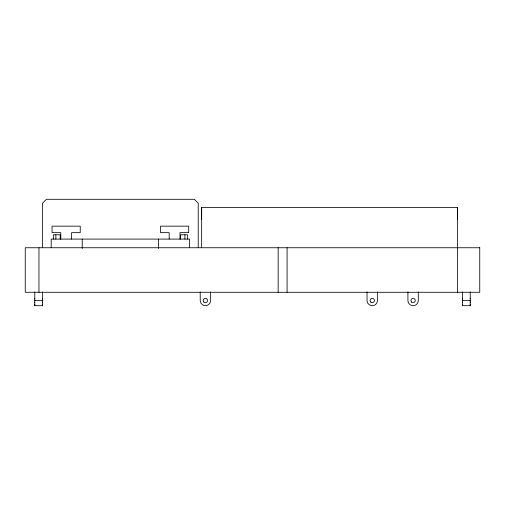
<?xml version="1.0" encoding="UTF-8"?>
<svg xmlns="http://www.w3.org/2000/svg" width="505" height="505" viewBox="0 0 505 505"><rect width="100%" height="100%" fill="white"/><g stroke="black" fill="none" stroke-linecap="round" stroke-linejoin="round"><path stroke-width="0.76" d="M42.546 304.174L42.546 305.695L34.763 305.695L34.763 304.174M34.763 302.665L34.763 302.034M34.763 298.973L34.763 298.341M42.546 302.665L42.546 302.034M42.546 298.973L42.546 298.341M201.653 219.309L201.653 207.53L457.385 207.53L457.385 219.309M470.237 304.174L470.237 305.695L462.454 305.695L462.454 304.174M462.454 302.665L462.454 302.034M462.454 298.973L462.454 298.341M470.237 302.665L470.237 302.034M470.237 298.973L470.237 298.341M34.763 300.507L42.546 300.507M462.454 300.507L470.237 300.507M470.237 291.884L470.237 305.695M462.454 291.871L462.454 305.695M457.385 207.53L457.385 292.288M418.298 291.871L418.298 300.507A5.189 5.189 0 0 1 413.109 305.695A5.189 5.189 0 0 1 407.92 300.507L407.92 291.884M377.424 291.884L377.424 300.507A5.189 5.189 0 0 1 372.235 305.695A5.189 5.189 0 0 1 367.047 300.507L367.047 291.871M287.092 247.747L287.092 292.288M278.154 247.747L278.154 292.288M210.604 291.871L210.604 300.507A5.189 5.189 0 0 1 205.415 305.695A5.189 5.189 0 0 1 200.22 300.507L200.22 291.884M201.653 207.53L201.653 247.747M198.225 247.74L198.225 203.199L194.33 199.305L46.441 199.305L42.546 203.199L42.546 247.74M189.571 247.74L189.571 239.092L51.194 239.092L51.194 247.74M187.412 239.092L187.412 234.768L180.588 234.768L180.588 239.092M184.912 234.768L184.912 239.092M179.995 239.092L179.995 232.622L188.706 232.647L188.706 226.158L160.533 226.158L160.533 232.647L169.181 232.647L169.181 239.092M158.545 239.092L158.545 248.529M82.22 239.092L82.22 248.529M71.584 239.092L71.584 232.647L80.232 232.647L80.232 226.158L52.059 226.158L52.059 232.647L60.777 232.647L60.777 239.092M60.183 239.092L60.183 234.768L53.36 234.768L53.36 239.092M55.859 234.768L55.859 239.092M42.546 291.871L42.546 305.695M38.967 247.747L38.967 292.288M34.763 291.884L34.763 305.695M479.75 247.747L25.25 247.747L25.25 292.288L479.75 292.288L479.75 247.747M203.881 302.034A2.165 2.165 0 0 0 207.498 301.062A2.165 2.165 0 0 0 204.853 298.417A2.165 2.165 0 0 0 203.881 302.034M370.708 302.034A2.165 2.165 0 0 0 374.325 301.062A2.165 2.165 0 0 0 371.68 298.417A2.165 2.165 0 0 0 370.708 302.034M411.581 302.034A2.165 2.165 0 0 0 415.198 301.062A2.165 2.165 0 0 0 412.547 298.417A2.165 2.165 0 0 0 411.581 302.034"/></g></svg>
